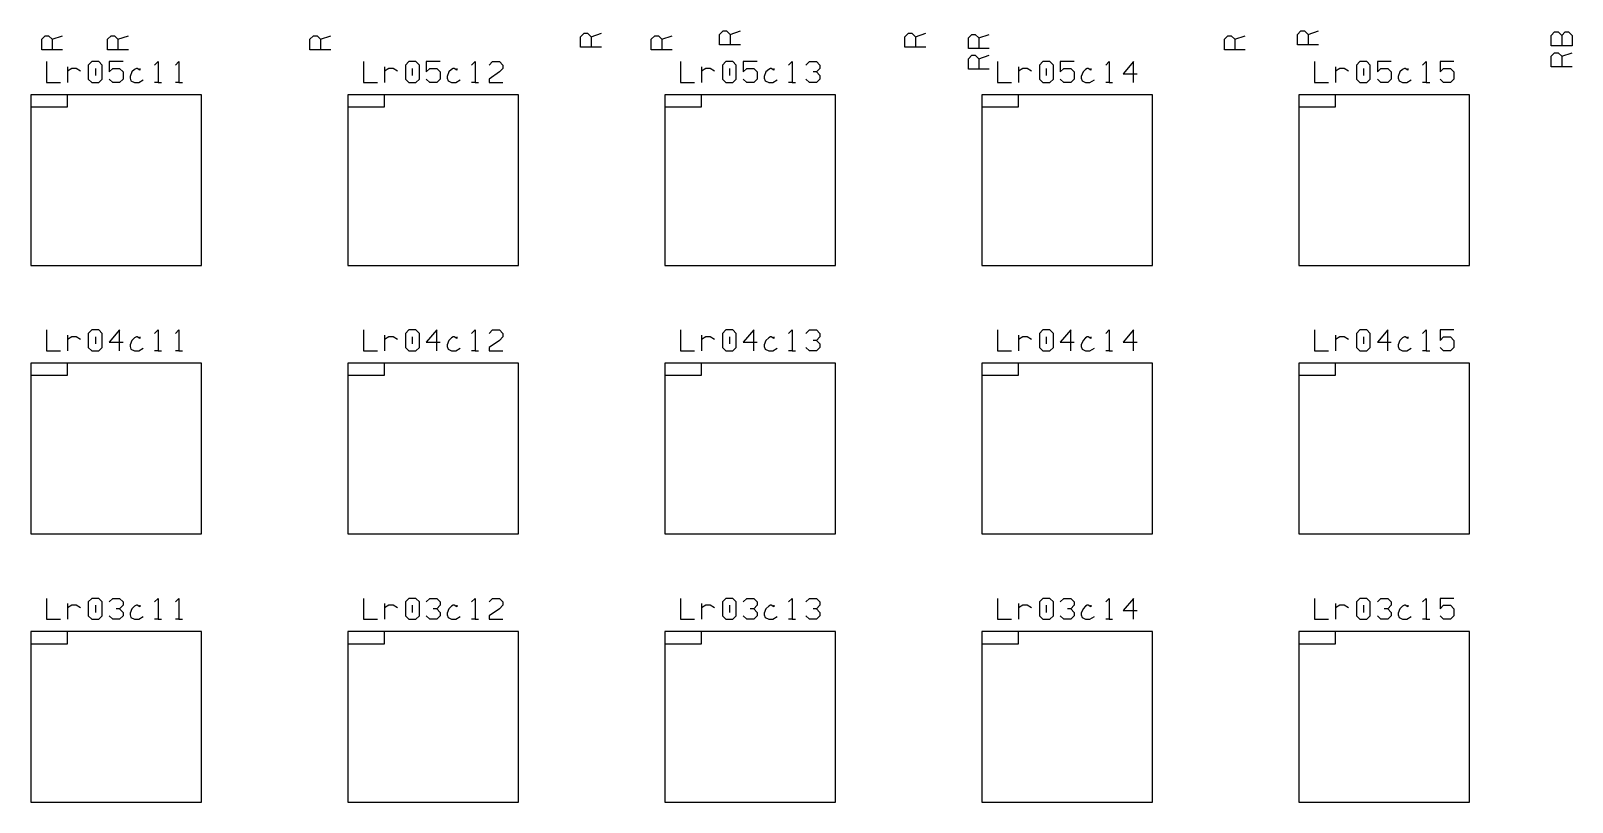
# Model space of a CAD drawing. Extents: x 0.09 to 4.46, y 0.02 to 2.61.
# Drawn here: x 3.207 to 4.451, y 1.329 to 1.951 of the extents above; entities that cross this region are included whole.
import ezdxf

# ---------------------------------------------------------------- set-up
doc = ezdxf.new("R2010")
doc.units = 0
doc.layers.get('0').update_dxf_attribs({"linetype": 'CONTINUOUS'})

msp = doc.modelspace()

# ---------------------------------------------------------------- linework, layer by layer
at = {"color": 0}
for p, q in [((3.21544, 1.94428), (3.21821, 1.9471)), ((3.21544, 1.93582), (3.21544, 1.94428)), ((3.21821, 1.9471), (3.22097, 1.9471)), ((3.22097, 1.9471), (3.2239, 1.94428)), ((3.2239, 1.94428), (3.23221, 1.9471)), ((3.2239, 1.94428), (3.2239, 1.93582)), ((3.26861, 1.94428), (3.27138, 1.9471)), ((3.26861, 1.93582), (3.26861, 1.94428)), ((3.27138, 1.9471), (3.27414, 1.9471)), ((3.27414, 1.9471), (3.27696, 1.94428)), ((3.27696, 1.94428), (3.28543, 1.9471)), ((3.27696, 1.94428), (3.27696, 1.93582)), ((3.43197, 1.94428), (3.43474, 1.9471)), ((3.43197, 1.93582), (3.43197, 1.94428)), ((3.43474, 1.9471), (3.43767, 1.9471)), ((3.43767, 1.9471), (3.44043, 1.94428)), ((3.44043, 1.94428), (3.44874, 1.9471)), ((3.44043, 1.94428), (3.44043, 1.93582)), ((3.65039, 1.94624), (3.65321, 1.94917)), ((3.65039, 1.93793), (3.65039, 1.94624)), ((3.65321, 1.94917), (3.65608, 1.94917)), ((3.65608, 1.94917), (3.6589, 1.94624)), ((3.6589, 1.94624), (3.66737, 1.94917)), ((3.6589, 1.94624), (3.6589, 1.93793)), ((3.70751, 1.94428), (3.71039, 1.9471)), ((3.70751, 1.93582), (3.70751, 1.94428)), ((3.71039, 1.9471), (3.71322, 1.9471)), ((3.71322, 1.9471), (3.71599, 1.94428)), ((3.71599, 1.94428), (3.72444, 1.9471)), ((3.71599, 1.94428), (3.71599, 1.93582)), ((3.76264, 1.94819), (3.7654, 1.95111)), ((3.76264, 1.93989), (3.76264, 1.94819)), ((3.7654, 1.95111), (3.76833, 1.95111)), ((3.76833, 1.95111), (3.77111, 1.94819)), ((3.77111, 1.94819), (3.77957, 1.95111)), ((3.77111, 1.94819), (3.77111, 1.93989)), ((3.91222, 1.94624), (3.91515, 1.94917)), ((3.91222, 1.93793), (3.91222, 1.94624)), ((3.91515, 1.94917), (3.91792, 1.94917)), ((3.91792, 1.94917), (3.92068, 1.94624)), ((3.92068, 1.94624), (3.92914, 1.94917)), ((3.92068, 1.94624), (3.92068, 1.93793)), ((3.96349, 1.94542), (3.96625, 1.94819)), ((3.96349, 1.93696), (3.96349, 1.94542)), ((3.96625, 1.94819), (3.96903, 1.94819)), ((3.96903, 1.94819), (3.97194, 1.94542)), ((3.97194, 1.94542), (3.98025, 1.94819)), ((3.97194, 1.94542), (3.97194, 1.93696)), ((4.17014, 1.94428), (4.1729, 1.9471)), ((4.17014, 1.93582), (4.17014, 1.94428)), ((4.1729, 1.9471), (4.17567, 1.9471)), ((4.17567, 1.9471), (4.1786, 1.94428)), ((4.1786, 1.94428), (4.18696, 1.9471)), ((4.1786, 1.94428), (4.1786, 1.93582)), ((4.22917, 1.94819), (4.23193, 1.95111)), ((4.22917, 1.93989), (4.22917, 1.94819)), ((4.23193, 1.95111), (4.23486, 1.95111)), ((4.23486, 1.95111), (4.23763, 1.94819)), ((4.23763, 1.94819), (4.2461, 1.95111)), ((4.23763, 1.94819), (4.23763, 1.93989)), ((4.43386, 1.94737), (4.43668, 1.95031)), ((4.43386, 1.93901), (4.43386, 1.94737)), ((4.43668, 1.95031), (4.43956, 1.95031)), ((4.43956, 1.95031), (4.44239, 1.94737)), ((4.44239, 1.94737), (4.44515, 1.95031)), ((4.44239, 1.94737), (4.44239, 1.93901)), ((4.44515, 1.95031), (4.44792, 1.95031)), ((4.44792, 1.95031), (4.45085, 1.94737)), ((4.45085, 1.94737), (4.45085, 1.93901)), ((3.23221, 1.93582), (3.21544, 1.93582)), ((3.28543, 1.93582), (3.26861, 1.93582)), ((3.44874, 1.93582), (3.43197, 1.93582)), ((3.66737, 1.93793), (3.65039, 1.93793)), ((3.72444, 1.93582), (3.70751, 1.93582)), ((3.77957, 1.93989), (3.76264, 1.93989)), ((3.92914, 1.93793), (3.91222, 1.93793)), ((3.98025, 1.93696), (3.96349, 1.93696)), ((3.96349, 1.9286), (3.96625, 1.93138)), ((3.96349, 1.92014), (3.96349, 1.9286)), ((3.96625, 1.93138), (3.96903, 1.93138)), ((3.96903, 1.93138), (3.97194, 1.9286)), ((3.97194, 1.9286), (3.98025, 1.93138)), ((3.97194, 1.9286), (3.97194, 1.92014)), ((4.18696, 1.93582), (4.17014, 1.93582)), ((4.2461, 1.93989), (4.22917, 1.93989)), ((4.45085, 1.93901), (4.43386, 1.93901)), ((4.43386, 1.93056), (4.43668, 1.93332)), ((4.43386, 1.9221), (4.43386, 1.93056)), ((4.43668, 1.93332), (4.43956, 1.93332)), ((4.43956, 1.93332), (4.44239, 1.93056)), ((4.44239, 1.93056), (4.45085, 1.93332)), ((4.44239, 1.93056), (4.44239, 1.9221)), ((3.21929, 1.92638), (3.21929, 1.90944)), ((3.23628, 1.9221), (3.23628, 1.90944)), ((3.23975, 1.92068), (3.23628, 1.91863)), ((3.24322, 1.92068), (3.23975, 1.92068)), ((3.24681, 1.91863), (3.24322, 1.92068)), ((3.25597, 1.92638), (3.25304, 1.92344)), ((3.25304, 1.92344), (3.25304, 1.91222)), ((3.2615, 1.92638), (3.25597, 1.92638)), ((3.25874, 1.92068), (3.25874, 1.91515)), ((3.26432, 1.92344), (3.2615, 1.92638)), ((3.26432, 1.91222), (3.26432, 1.92344)), ((3.28125, 1.92638), (3.27001, 1.92638)), ((3.27001, 1.92638), (3.27001, 1.91792)), ((3.27001, 1.91792), (3.27279, 1.92068)), ((3.27279, 1.92068), (3.27832, 1.92068)), ((3.27832, 1.92068), (3.28125, 1.91792)), ((3.28125, 1.91792), (3.28125, 1.91222)), ((3.28819, 1.91792), (3.28678, 1.91428)), ((3.29042, 1.91997), (3.28819, 1.91792)), ((3.29183, 1.92068), (3.29042, 1.91997)), ((3.29249, 1.92068), (3.29183, 1.92068)), ((3.2946, 1.91932), (3.29249, 1.92068)), ((3.2946, 1.92068), (3.2946, 1.91932)), ((3.30653, 1.92344), (3.30931, 1.92638)), ((3.30931, 1.92638), (3.30931, 1.90944)), ((3.32335, 1.92344), (3.32622, 1.92638)), ((3.32622, 1.92638), (3.32622, 1.90944)), ((3.47526, 1.92638), (3.47526, 1.90944)), ((3.49208, 1.9221), (3.49208, 1.90944)), ((3.49571, 1.92068), (3.49208, 1.91863)), ((3.49918, 1.92068), (3.49571, 1.92068)), ((3.50265, 1.91863), (3.49918, 1.92068)), ((3.51183, 1.92638), (3.509, 1.92344)), ((3.509, 1.92344), (3.509, 1.91222)), ((3.51753, 1.92638), (3.51183, 1.92638)), ((3.5146, 1.92068), (3.5146, 1.91515)), ((3.52029, 1.92344), (3.51753, 1.92638)), ((3.52029, 1.91222), (3.52029, 1.92344)), ((3.53711, 1.92638), (3.52582, 1.92638)), ((3.52582, 1.92638), (3.52582, 1.91792)), ((3.52582, 1.91792), (3.52875, 1.92068)), ((3.52875, 1.92068), (3.53429, 1.92068)), ((3.53429, 1.92068), (3.53711, 1.91792)), ((3.53711, 1.91792), (3.53711, 1.91222)), ((3.54417, 1.91792), (3.54275, 1.91428)), ((3.54622, 1.91997), (3.54417, 1.91792)), ((3.54764, 1.92068), (3.54622, 1.91997)), ((3.54833, 1.92068), (3.54764, 1.92068)), ((3.5504, 1.91932), (3.54833, 1.92068)), ((3.5504, 1.92068), (3.5504, 1.91932)), ((3.56233, 1.92344), (3.56526, 1.92638)), ((3.56526, 1.92638), (3.56526, 1.90944)), ((3.57656, 1.92344), (3.57932, 1.92638)), ((3.58485, 1.91792), (3.57656, 1.91222)), ((3.57932, 1.92638), (3.58485, 1.92638)), ((3.58485, 1.92638), (3.58778, 1.92344)), ((3.58778, 1.92068), (3.58485, 1.91792)), ((3.58778, 1.92344), (3.58778, 1.92068)), ((3.73112, 1.92638), (3.73112, 1.90944)), ((3.74804, 1.9221), (3.74804, 1.90944)), ((3.75151, 1.92068), (3.74804, 1.91863)), ((3.75499, 1.92068), (3.75151, 1.92068)), ((3.75863, 1.91863), (3.75499, 1.92068)), ((3.76779, 1.92638), (3.76486, 1.92344)), ((3.76486, 1.92344), (3.76486, 1.91222)), ((3.77333, 1.92638), (3.76779, 1.92638)), ((3.77056, 1.92068), (3.77056, 1.91515)), ((3.7761, 1.92344), (3.77333, 1.92638)), ((3.7761, 1.91222), (3.7761, 1.92344)), ((3.79308, 1.92638), (3.78179, 1.92638)), ((3.78179, 1.92638), (3.78179, 1.91792)), ((3.78179, 1.91792), (3.78456, 1.92068)), ((3.78456, 1.92068), (3.79025, 1.92068)), ((3.79025, 1.92068), (3.79308, 1.91792)), ((3.79308, 1.91792), (3.79308, 1.91222)), ((3.80003, 1.91792), (3.79861, 1.91428)), ((3.80225, 1.91997), (3.80003, 1.91792)), ((3.8036, 1.92068), (3.80225, 1.91997)), ((3.80431, 1.92068), (3.8036, 1.92068)), ((3.80637, 1.91932), (3.80431, 1.92068)), ((3.80637, 1.92068), (3.80637, 1.91932)), ((3.81836, 1.92344), (3.82113, 1.92638)), ((3.82113, 1.92638), (3.82113, 1.90944)), ((3.83236, 1.92344), (3.83512, 1.92638)), ((3.83512, 1.92638), (3.84082, 1.92638)), ((3.84082, 1.91792), (3.83806, 1.91792)), ((3.84082, 1.92638), (3.84358, 1.92344)), ((3.84358, 1.92068), (3.84082, 1.91792)), ((3.84082, 1.91792), (3.84358, 1.91515)), ((3.84358, 1.92344), (3.84358, 1.92068)), ((3.98025, 1.92014), (3.96349, 1.92014)), ((3.98708, 1.92638), (3.98708, 1.90944)), ((4.0039, 1.9221), (4.0039, 1.90944)), ((4.00749, 1.92068), (4.0039, 1.91863)), ((4.01096, 1.92068), (4.00749, 1.92068)), ((4.01443, 1.91863), (4.01096, 1.92068)), ((4.0236, 1.92638), (4.02083, 1.92344)), ((4.02083, 1.92344), (4.02083, 1.91222)), ((4.02929, 1.92638), (4.0236, 1.92638)), ((4.02636, 1.92068), (4.02636, 1.91515)), ((4.03207, 1.92344), (4.02929, 1.92638)), ((4.03207, 1.91222), (4.03207, 1.92344)), ((4.04889, 1.92638), (4.03765, 1.92638)), ((4.03765, 1.92638), (4.03765, 1.91792)), ((4.03765, 1.91792), (4.04058, 1.92068)), ((4.04058, 1.92068), (4.04611, 1.92068)), ((4.04611, 1.92068), (4.04889, 1.91792)), ((4.04889, 1.91792), (4.04889, 1.91222)), ((4.05599, 1.91792), (4.05458, 1.91428)), ((4.05806, 1.91997), (4.05599, 1.91792)), ((4.05946, 1.92068), (4.05806, 1.91997)), ((4.06011, 1.92068), (4.05946, 1.92068)), ((4.06222, 1.91932), (4.06011, 1.92068)), ((4.06222, 1.92068), (4.06222, 1.91932)), ((4.07433, 1.92344), (4.0771, 1.92638)), ((4.0771, 1.92638), (4.0771, 1.90944)), ((4.09679, 1.92638), (4.08832, 1.9165)), ((4.08832, 1.9165), (4.09961, 1.9165)), ((4.09679, 1.90944), (4.09679, 1.92638)), ((4.24289, 1.92638), (4.24289, 1.90944)), ((4.25988, 1.9221), (4.25988, 1.90944)), ((4.26335, 1.92068), (4.25988, 1.91863)), ((4.26682, 1.92068), (4.26335, 1.92068)), ((4.2704, 1.91863), (4.26682, 1.92068)), ((4.27957, 1.92638), (4.27669, 1.92344)), ((4.27669, 1.92344), (4.27669, 1.91222)), ((4.28515, 1.92638), (4.27957, 1.92638)), ((4.28233, 1.92068), (4.28233, 1.91515)), ((4.28792, 1.92344), (4.28515, 1.92638)), ((4.28792, 1.91222), (4.28792, 1.92344)), ((4.30485, 1.92638), (4.29362, 1.92638)), ((4.29362, 1.92638), (4.29362, 1.91792)), ((4.29362, 1.91792), (4.29639, 1.92068)), ((4.29639, 1.92068), (4.30208, 1.92068)), ((4.30208, 1.92068), (4.30485, 1.91792)), ((4.30485, 1.91792), (4.30485, 1.91222)), ((4.31179, 1.91792), (4.31044, 1.91428)), ((4.31401, 1.91997), (4.31179, 1.91792)), ((4.31543, 1.92068), (4.31401, 1.91997)), ((4.31614, 1.92068), (4.31543, 1.92068)), ((4.31819, 1.91932), (4.31614, 1.92068)), ((4.31819, 1.92068), (4.31819, 1.91932)), ((4.33014, 1.92344), (4.3329, 1.92638)), ((4.3329, 1.92638), (4.3329, 1.90944)), ((4.35542, 1.92638), (4.34418, 1.92638)), ((4.34418, 1.92638), (4.34418, 1.91792)), ((4.34418, 1.91792), (4.34706, 1.92068)), ((4.34706, 1.92068), (4.35265, 1.92068)), ((4.35265, 1.92068), (4.35542, 1.91792)), ((4.35542, 1.91792), (4.35542, 1.91222)), ((4.45085, 1.9221), (4.43386, 1.9221)), ((3.21929, 1.90944), (3.23058, 1.90944)), ((3.25304, 1.91222), (3.25597, 1.90944)), ((3.25597, 1.90944), (3.2615, 1.90944)), ((3.2615, 1.90944), (3.26432, 1.91222)), ((3.27279, 1.90944), (3.27001, 1.91222)), ((3.27832, 1.90944), (3.27279, 1.90944)), ((3.28125, 1.91222), (3.27832, 1.90944)), ((3.28678, 1.91428), (3.28678, 1.91292)), ((3.28678, 1.91292), (3.28749, 1.91081)), ((3.28749, 1.91081), (3.29042, 1.90944)), ((3.29042, 1.90944), (3.29389, 1.90944)), ((3.29389, 1.90944), (3.29736, 1.91151)), ((3.30931, 1.90944), (3.30653, 1.90944)), ((3.30931, 1.90944), (3.31207, 1.90944)), ((3.32622, 1.90944), (3.32335, 1.90944)), ((3.32622, 1.90944), (3.32904, 1.90944)), ((3.47526, 1.90944), (3.48654, 1.90944)), ((3.509, 1.91222), (3.51183, 1.90944)), ((3.51183, 1.90944), (3.51753, 1.90944)), ((3.51753, 1.90944), (3.52029, 1.91222)), ((3.52875, 1.90944), (3.52582, 1.91222)), ((3.53429, 1.90944), (3.52875, 1.90944)), ((3.53711, 1.91222), (3.53429, 1.90944)), ((3.54275, 1.91428), (3.54275, 1.91292)), ((3.54275, 1.91292), (3.54346, 1.91081)), ((3.54346, 1.91081), (3.54622, 1.90944)), ((3.54622, 1.90944), (3.54969, 1.90944)), ((3.54969, 1.90944), (3.55333, 1.91151)), ((3.56526, 1.90944), (3.56233, 1.90944)), ((3.56526, 1.90944), (3.56803, 1.90944)), ((3.57656, 1.91222), (3.57656, 1.90944)), ((3.57656, 1.90944), (3.58778, 1.90944)), ((3.73112, 1.90944), (3.74235, 1.90944)), ((3.76486, 1.91222), (3.76779, 1.90944)), ((3.76779, 1.90944), (3.77333, 1.90944)), ((3.77333, 1.90944), (3.7761, 1.91222)), ((3.78456, 1.90944), (3.78179, 1.91222)), ((3.79025, 1.90944), (3.78456, 1.90944)), ((3.79308, 1.91222), (3.79025, 1.90944)), ((3.79861, 1.91428), (3.79861, 1.91292)), ((3.79861, 1.91292), (3.79932, 1.91081)), ((3.79932, 1.91081), (3.80225, 1.90944)), ((3.80225, 1.90944), (3.80572, 1.90944)), ((3.80572, 1.90944), (3.80919, 1.91151)), ((3.82113, 1.90944), (3.81836, 1.90944)), ((3.82113, 1.90944), (3.824, 1.90944)), ((3.83512, 1.90944), (3.83236, 1.91222)), ((3.84082, 1.90944), (3.83512, 1.90944)), ((3.84358, 1.91222), (3.84082, 1.90944)), ((3.84358, 1.91515), (3.84358, 1.91222)), ((3.98708, 1.90944), (3.99832, 1.90944)), ((4.02083, 1.91222), (4.0236, 1.90944)), ((4.0236, 1.90944), (4.02929, 1.90944)), ((4.02929, 1.90944), (4.03207, 1.91222)), ((4.04058, 1.90944), (4.03765, 1.91222)), ((4.04611, 1.90944), (4.04058, 1.90944)), ((4.04889, 1.91222), (4.04611, 1.90944)), ((4.05458, 1.91428), (4.05458, 1.91292)), ((4.05458, 1.91292), (4.05528, 1.91081)), ((4.05528, 1.91081), (4.05806, 1.90944)), ((4.05806, 1.90944), (4.06153, 1.90944)), ((4.06153, 1.90944), (4.06515, 1.91151)), ((4.0771, 1.90944), (4.07433, 1.90944)), ((4.0771, 1.90944), (4.07986, 1.90944)), ((4.24289, 1.90944), (4.25418, 1.90944)), ((4.27669, 1.91222), (4.27957, 1.90944)), ((4.27957, 1.90944), (4.28515, 1.90944)), ((4.28515, 1.90944), (4.28792, 1.91222)), ((4.29639, 1.90944), (4.29362, 1.91222)), ((4.30208, 1.90944), (4.29639, 1.90944)), ((4.30485, 1.91222), (4.30208, 1.90944)), ((4.31044, 1.91428), (4.31044, 1.91292)), ((4.31044, 1.91292), (4.31108, 1.91081)), ((4.31108, 1.91081), (4.31401, 1.90944)), ((4.31401, 1.90944), (4.31749, 1.90944)), ((4.31749, 1.90944), (4.32096, 1.91151)), ((4.3329, 1.90944), (4.33014, 1.90944)), ((4.3329, 1.90944), (4.33583, 1.90944)), ((4.34706, 1.90944), (4.34418, 1.91222)), ((4.35265, 1.90944), (4.34706, 1.90944)), ((4.35542, 1.91222), (4.35265, 1.90944)), ((3.34446, 1.89958), (3.20665, 1.89958)), ((3.20665, 1.89958), (3.20665, 1.76183)), ((3.23628, 1.89958), (3.20665, 1.89958)), ((3.20665, 1.89958), (3.20665, 1.88971)), ((3.23628, 1.88971), (3.23628, 1.89958)), ((3.34446, 1.76183), (3.34446, 1.89958)), ((3.60042, 1.89958), (3.46263, 1.89958)), ((3.46263, 1.89958), (3.46263, 1.76183)), ((3.49208, 1.89958), (3.46263, 1.89958)), ((3.46263, 1.89958), (3.46263, 1.88971)), ((3.49208, 1.88971), (3.49208, 1.89958)), ((3.60042, 1.76183), (3.60042, 1.89958)), ((3.85622, 1.89958), (3.71847, 1.89958)), ((3.71847, 1.89958), (3.71847, 1.76183)), ((3.74804, 1.89958), (3.71847, 1.89958)), ((3.71847, 1.89958), (3.71847, 1.88971)), ((3.74804, 1.88971), (3.74804, 1.89958)), ((3.85622, 1.76183), (3.85622, 1.89958)), ((4.11219, 1.89958), (3.97444, 1.89958)), ((3.97444, 1.89958), (3.97444, 1.76183)), ((4.0039, 1.89958), (3.97444, 1.89958)), ((3.97444, 1.89958), (3.97444, 1.88971)), ((4.0039, 1.88971), (4.0039, 1.89958)), ((4.11219, 1.76183), (4.11219, 1.89958)), ((4.36806, 1.89958), (4.23025, 1.89958)), ((4.23025, 1.89958), (4.23025, 1.76183)), ((4.25988, 1.89958), (4.23025, 1.89958)), ((4.23025, 1.89958), (4.23025, 1.88971)), ((4.25988, 1.88971), (4.25988, 1.89958)), ((4.36806, 1.76183), (4.36806, 1.89958)), ((3.20665, 1.88971), (3.2214, 1.88971)), ((3.2214, 1.88971), (3.23628, 1.88971)), ((3.46263, 1.88971), (3.47738, 1.88971)), ((3.47738, 1.88971), (3.49208, 1.88971)), ((3.71847, 1.88971), (3.73335, 1.88971)), ((3.73335, 1.88971), (3.74804, 1.88971)), ((3.97444, 1.88971), (3.98915, 1.88971)), ((3.98915, 1.88971), (4.0039, 1.88971)), ((4.23025, 1.88971), (4.24511, 1.88971)), ((4.24511, 1.88971), (4.25988, 1.88971)), ((3.20665, 1.76183), (3.27556, 1.76183)), ((3.27556, 1.76183), (3.34446, 1.76183)), ((3.46263, 1.76183), (3.53153, 1.76183)), ((3.53153, 1.76183), (3.60042, 1.76183)), ((3.71847, 1.76183), (3.78738, 1.76183)), ((3.78738, 1.76183), (3.85622, 1.76183)), ((3.97444, 1.76183), (4.04335, 1.76183)), ((4.04335, 1.76183), (4.11219, 1.76183)), ((4.23025, 1.76183), (4.29915, 1.76183)), ((4.29915, 1.76183), (4.36806, 1.76183)), ((3.21929, 1.70975), (3.21929, 1.69293)), ((3.23628, 1.70557), (3.23628, 1.69293)), ((3.25597, 1.70975), (3.25304, 1.70692)), ((3.25304, 1.70692), (3.25304, 1.69569)), ((3.2615, 1.70975), (3.25597, 1.70975)), ((3.26432, 1.70692), (3.2615, 1.70975)), ((3.26432, 1.69569), (3.26432, 1.70692)), ((3.27832, 1.70975), (3.27001, 1.69997)), ((3.27832, 1.69293), (3.27832, 1.70975)), ((3.30653, 1.70692), (3.30931, 1.70975)), ((3.30931, 1.70975), (3.30931, 1.69293)), ((3.32335, 1.70692), (3.32622, 1.70975)), ((3.32622, 1.70975), (3.32622, 1.69293)), ((3.47526, 1.70975), (3.47526, 1.69293)), ((3.49208, 1.70557), (3.49208, 1.69293)), ((3.51183, 1.70975), (3.509, 1.70692)), ((3.509, 1.70692), (3.509, 1.69569)), ((3.51753, 1.70975), (3.51183, 1.70975)), ((3.52029, 1.70692), (3.51753, 1.70975)), ((3.52029, 1.69569), (3.52029, 1.70692)), ((3.53429, 1.70975), (3.52582, 1.69997)), ((3.53429, 1.69293), (3.53429, 1.70975)), ((3.56233, 1.70692), (3.56526, 1.70975)), ((3.56526, 1.70975), (3.56526, 1.69293)), ((3.57656, 1.70692), (3.57932, 1.70975)), ((3.57932, 1.70975), (3.58485, 1.70975)), ((3.58485, 1.70975), (3.58778, 1.70692)), ((3.58778, 1.70692), (3.58778, 1.70415)), ((3.73112, 1.70975), (3.73112, 1.69293)), ((3.74804, 1.70557), (3.74804, 1.69293)), ((3.76779, 1.70975), (3.76486, 1.70692)), ((3.76486, 1.70692), (3.76486, 1.69569)), ((3.77333, 1.70975), (3.76779, 1.70975)), ((3.7761, 1.70692), (3.77333, 1.70975)), ((3.7761, 1.69569), (3.7761, 1.70692)), ((3.79025, 1.70975), (3.78179, 1.69997)), ((3.79025, 1.69293), (3.79025, 1.70975)), ((3.81836, 1.70692), (3.82113, 1.70975)), ((3.82113, 1.70975), (3.82113, 1.69293)), ((3.83236, 1.70692), (3.83512, 1.70975)), ((3.83512, 1.70975), (3.84082, 1.70975)), ((3.84082, 1.70975), (3.84358, 1.70692)), ((3.84358, 1.70692), (3.84358, 1.70415)), ((3.98708, 1.70975), (3.98708, 1.69293)), ((4.0039, 1.70557), (4.0039, 1.69293)), ((4.0236, 1.70975), (4.02083, 1.70692)), ((4.02083, 1.70692), (4.02083, 1.69569)), ((4.02929, 1.70975), (4.0236, 1.70975)), ((4.03207, 1.70692), (4.02929, 1.70975)), ((4.03207, 1.69569), (4.03207, 1.70692)), ((4.04611, 1.70975), (4.03765, 1.69997)), ((4.04611, 1.69293), (4.04611, 1.70975)), ((4.07433, 1.70692), (4.0771, 1.70975)), ((4.0771, 1.70975), (4.0771, 1.69293)), ((4.09679, 1.70975), (4.08832, 1.69997)), ((4.09679, 1.69293), (4.09679, 1.70975)), ((4.24289, 1.70975), (4.24289, 1.69293)), ((4.25988, 1.70557), (4.25988, 1.69293)), ((4.27957, 1.70975), (4.27669, 1.70692)), ((4.27669, 1.70692), (4.27669, 1.69569)), ((4.28515, 1.70975), (4.27957, 1.70975)), ((4.28792, 1.70692), (4.28515, 1.70975)), ((4.28792, 1.69569), (4.28792, 1.70692)), ((4.30208, 1.70975), (4.29362, 1.69997)), ((4.30208, 1.69293), (4.30208, 1.70975)), ((4.33014, 1.70692), (4.3329, 1.70975)), ((4.3329, 1.70975), (4.3329, 1.69293)), ((4.35542, 1.70975), (4.34418, 1.70975)), ((4.34418, 1.70975), (4.34418, 1.70139)), ((3.21929, 1.69293), (3.23058, 1.69293)), ((3.23975, 1.70415), (3.23628, 1.7021)), ((3.24322, 1.70415), (3.23975, 1.70415)), ((3.24681, 1.7021), (3.24322, 1.70415)), ((3.25304, 1.69569), (3.25597, 1.69293)), ((3.25597, 1.69293), (3.2615, 1.69293)), ((3.25874, 1.70415), (3.25874, 1.69846)), ((3.2615, 1.69293), (3.26432, 1.69569)), ((3.27001, 1.69997), (3.28125, 1.69997)), ((3.28819, 1.70139), (3.28678, 1.69775)), ((3.28678, 1.69775), (3.28678, 1.6964)), ((3.28678, 1.6964), (3.28749, 1.69428)), ((3.28749, 1.69428), (3.29042, 1.69293)), ((3.29042, 1.70344), (3.28819, 1.70139)), ((3.29183, 1.70415), (3.29042, 1.70344)), ((3.29042, 1.69293), (3.29389, 1.69293)), ((3.29249, 1.70415), (3.29183, 1.70415)), ((3.2946, 1.70281), (3.29249, 1.70415)), ((3.29389, 1.69293), (3.29736, 1.69499)), ((3.2946, 1.70415), (3.2946, 1.70281)), ((3.30931, 1.69293), (3.30653, 1.69293)), ((3.30931, 1.69293), (3.31207, 1.69293)), ((3.32622, 1.69293), (3.32335, 1.69293)), ((3.32622, 1.69293), (3.32904, 1.69293)), ((3.47526, 1.69293), (3.48654, 1.69293)), ((3.49571, 1.70415), (3.49208, 1.7021)), ((3.49918, 1.70415), (3.49571, 1.70415)), ((3.50265, 1.7021), (3.49918, 1.70415)), ((3.509, 1.69569), (3.51183, 1.69293)), ((3.51183, 1.69293), (3.51753, 1.69293)), ((3.5146, 1.70415), (3.5146, 1.69846)), ((3.51753, 1.69293), (3.52029, 1.69569)), ((3.52582, 1.69997), (3.53711, 1.69997)), ((3.54417, 1.70139), (3.54275, 1.69775)), ((3.54275, 1.69775), (3.54275, 1.6964)), ((3.54275, 1.6964), (3.54346, 1.69428)), ((3.54346, 1.69428), (3.54622, 1.69293)), ((3.54622, 1.70344), (3.54417, 1.70139)), ((3.54764, 1.70415), (3.54622, 1.70344)), ((3.54622, 1.69293), (3.54969, 1.69293)), ((3.54833, 1.70415), (3.54764, 1.70415)), ((3.5504, 1.70281), (3.54833, 1.70415)), ((3.54969, 1.69293), (3.55333, 1.69499)), ((3.5504, 1.70415), (3.5504, 1.70281)), ((3.56526, 1.69293), (3.56233, 1.69293)), ((3.56526, 1.69293), (3.56803, 1.69293)), ((3.58485, 1.70139), (3.57656, 1.69569)), ((3.57656, 1.69569), (3.57656, 1.69293)), ((3.57656, 1.69293), (3.58778, 1.69293)), ((3.58778, 1.70415), (3.58485, 1.70139)), ((3.73112, 1.69293), (3.74235, 1.69293)), ((3.75151, 1.70415), (3.74804, 1.7021)), ((3.75499, 1.70415), (3.75151, 1.70415)), ((3.75863, 1.7021), (3.75499, 1.70415)), ((3.76486, 1.69569), (3.76779, 1.69293)), ((3.76779, 1.69293), (3.77333, 1.69293)), ((3.77056, 1.70415), (3.77056, 1.69846)), ((3.77333, 1.69293), (3.7761, 1.69569)), ((3.78179, 1.69997), (3.79308, 1.69997)), ((3.80003, 1.70139), (3.79861, 1.69775)), ((3.79861, 1.69775), (3.79861, 1.6964)), ((3.79861, 1.6964), (3.79932, 1.69428)), ((3.79932, 1.69428), (3.80225, 1.69293)), ((3.80225, 1.70344), (3.80003, 1.70139)), ((3.8036, 1.70415), (3.80225, 1.70344)), ((3.80225, 1.69293), (3.80572, 1.69293)), ((3.80431, 1.70415), (3.8036, 1.70415)), ((3.80637, 1.70281), (3.80431, 1.70415)), ((3.80572, 1.69293), (3.80919, 1.69499)), ((3.80637, 1.70415), (3.80637, 1.70281)), ((3.82113, 1.69293), (3.81836, 1.69293)), ((3.82113, 1.69293), (3.824, 1.69293)), ((3.83512, 1.69293), (3.83236, 1.69569)), ((3.84082, 1.69293), (3.83512, 1.69293)), ((3.84082, 1.70139), (3.83806, 1.70139)), ((3.84358, 1.70415), (3.84082, 1.70139)), ((3.84082, 1.70139), (3.84358, 1.69846)), ((3.84358, 1.69569), (3.84082, 1.69293)), ((3.84358, 1.69846), (3.84358, 1.69569)), ((3.98708, 1.69293), (3.99832, 1.69293)), ((4.00749, 1.70415), (4.0039, 1.7021)), ((4.01096, 1.70415), (4.00749, 1.70415)), ((4.01443, 1.7021), (4.01096, 1.70415)), ((4.02083, 1.69569), (4.0236, 1.69293)), ((4.0236, 1.69293), (4.02929, 1.69293)), ((4.02636, 1.70415), (4.02636, 1.69846)), ((4.02929, 1.69293), (4.03207, 1.69569)), ((4.03765, 1.69997), (4.04889, 1.69997)), ((4.05599, 1.70139), (4.05458, 1.69775)), ((4.05458, 1.69775), (4.05458, 1.6964)), ((4.05458, 1.6964), (4.05528, 1.69428)), ((4.05528, 1.69428), (4.05806, 1.69293)), ((4.05806, 1.70344), (4.05599, 1.70139)), ((4.05946, 1.70415), (4.05806, 1.70344)), ((4.05806, 1.69293), (4.06153, 1.69293)), ((4.06011, 1.70415), (4.05946, 1.70415)), ((4.06222, 1.70281), (4.06011, 1.70415)), ((4.06153, 1.69293), (4.06515, 1.69499)), ((4.06222, 1.70415), (4.06222, 1.70281)), ((4.0771, 1.69293), (4.07433, 1.69293)), ((4.0771, 1.69293), (4.07986, 1.69293)), ((4.08832, 1.69997), (4.09961, 1.69997)), ((4.24289, 1.69293), (4.25418, 1.69293)), ((4.26335, 1.70415), (4.25988, 1.7021)), ((4.26682, 1.70415), (4.26335, 1.70415)), ((4.2704, 1.7021), (4.26682, 1.70415)), ((4.27669, 1.69569), (4.27957, 1.69293)), ((4.27957, 1.69293), (4.28515, 1.69293)), ((4.28233, 1.70415), (4.28233, 1.69846)), ((4.28515, 1.69293), (4.28792, 1.69569)), ((4.29362, 1.69997), (4.30485, 1.69997)), ((4.31179, 1.70139), (4.31044, 1.69775)), ((4.31044, 1.69775), (4.31044, 1.6964)), ((4.31044, 1.6964), (4.31108, 1.69428)), ((4.31108, 1.69428), (4.31401, 1.69293)), ((4.31401, 1.70344), (4.31179, 1.70139)), ((4.31543, 1.70415), (4.31401, 1.70344)), ((4.31401, 1.69293), (4.31749, 1.69293)), ((4.31614, 1.70415), (4.31543, 1.70415)), ((4.31819, 1.70281), (4.31614, 1.70415)), ((4.31749, 1.69293), (4.32096, 1.69499)), ((4.31819, 1.70415), (4.31819, 1.70281)), ((4.3329, 1.69293), (4.33014, 1.69293)), ((4.3329, 1.69293), (4.33583, 1.69293)), ((4.34418, 1.70139), (4.34706, 1.70415)), ((4.34706, 1.69293), (4.34418, 1.69569)), ((4.34706, 1.70415), (4.35265, 1.70415)), ((4.35265, 1.69293), (4.34706, 1.69293)), ((4.35265, 1.70415), (4.35542, 1.70139)), ((4.35542, 1.69569), (4.35265, 1.69293)), ((4.35542, 1.70139), (4.35542, 1.69569)), ((3.34446, 1.68306), (3.20665, 1.68306)), ((3.20665, 1.68306), (3.20665, 1.54531)), ((3.23628, 1.68306), (3.20665, 1.68306)), ((3.20665, 1.68306), (3.20665, 1.67318)), ((3.23628, 1.67318), (3.23628, 1.68306)), ((3.34446, 1.54531), (3.34446, 1.68306)), ((3.60042, 1.68306), (3.46263, 1.68306)), ((3.46263, 1.68306), (3.46263, 1.54531)), ((3.49208, 1.68306), (3.46263, 1.68306)), ((3.46263, 1.68306), (3.46263, 1.67318)), ((3.49208, 1.67318), (3.49208, 1.68306)), ((3.60042, 1.54531), (3.60042, 1.68306)), ((3.85622, 1.68306), (3.71847, 1.68306)), ((3.71847, 1.68306), (3.71847, 1.54531)), ((3.74804, 1.68306), (3.71847, 1.68306)), ((3.71847, 1.68306), (3.71847, 1.67318)), ((3.74804, 1.67318), (3.74804, 1.68306)), ((3.85622, 1.54531), (3.85622, 1.68306)), ((4.11219, 1.68306), (3.97444, 1.68306)), ((3.97444, 1.68306), (3.97444, 1.54531)), ((4.0039, 1.68306), (3.97444, 1.68306)), ((3.97444, 1.68306), (3.97444, 1.67318)), ((4.0039, 1.67318), (4.0039, 1.68306)), ((4.11219, 1.54531), (4.11219, 1.68306)), ((4.36806, 1.68306), (4.23025, 1.68306)), ((4.23025, 1.68306), (4.23025, 1.54531)), ((4.25988, 1.68306), (4.23025, 1.68306)), ((4.23025, 1.68306), (4.23025, 1.67318)), ((4.25988, 1.67318), (4.25988, 1.68306)), ((4.36806, 1.54531), (4.36806, 1.68306)), ((3.20665, 1.67318), (3.2214, 1.67318)), ((3.2214, 1.67318), (3.23628, 1.67318)), ((3.46263, 1.67318), (3.47738, 1.67318)), ((3.47738, 1.67318), (3.49208, 1.67318)), ((3.71847, 1.67318), (3.73335, 1.67318)), ((3.73335, 1.67318), (3.74804, 1.67318)), ((3.97444, 1.67318), (3.98915, 1.67318)), ((3.98915, 1.67318), (4.0039, 1.67318)), ((4.23025, 1.67318), (4.24511, 1.67318)), ((4.24511, 1.67318), (4.25988, 1.67318)), ((3.20665, 1.54531), (3.27556, 1.54531)), ((3.27556, 1.54531), (3.34446, 1.54531)), ((3.46263, 1.54531), (3.53153, 1.54531)), ((3.53153, 1.54531), (3.60042, 1.54531)), ((3.71847, 1.54531), (3.78738, 1.54531)), ((3.78738, 1.54531), (3.85622, 1.54531)), ((3.97444, 1.54531), (4.04335, 1.54531)), ((4.04335, 1.54531), (4.11219, 1.54531)), ((4.23025, 1.54531), (4.29915, 1.54531)), ((4.29915, 1.54531), (4.36806, 1.54531)), ((3.21929, 1.49322), (3.21929, 1.4764)), ((3.25597, 1.49322), (3.25304, 1.4904)), ((3.2615, 1.49322), (3.25597, 1.49322)), ((3.26432, 1.4904), (3.2615, 1.49322)), ((3.27001, 1.4904), (3.27279, 1.49322)), ((3.27279, 1.49322), (3.27832, 1.49322)), ((3.27832, 1.49322), (3.28125, 1.4904)), ((3.30653, 1.4904), (3.30931, 1.49322)), ((3.30931, 1.49322), (3.30931, 1.4764)), ((3.32335, 1.4904), (3.32622, 1.49322)), ((3.32622, 1.49322), (3.32622, 1.4764)), ((3.47526, 1.49322), (3.47526, 1.4764)), ((3.51183, 1.49322), (3.509, 1.4904)), ((3.51753, 1.49322), (3.51183, 1.49322)), ((3.52029, 1.4904), (3.51753, 1.49322)), ((3.52582, 1.4904), (3.52875, 1.49322)), ((3.52875, 1.49322), (3.53429, 1.49322)), ((3.53429, 1.49322), (3.53711, 1.4904)), ((3.56233, 1.4904), (3.56526, 1.49322)), ((3.56526, 1.49322), (3.56526, 1.4764)), ((3.57656, 1.4904), (3.57932, 1.49322)), ((3.57932, 1.49322), (3.58485, 1.49322)), ((3.58485, 1.49322), (3.58778, 1.4904)), ((3.73112, 1.49322), (3.73112, 1.4764)), ((3.76779, 1.49322), (3.76486, 1.4904)), ((3.77333, 1.49322), (3.76779, 1.49322)), ((3.7761, 1.4904), (3.77333, 1.49322)), ((3.78179, 1.4904), (3.78456, 1.49322)), ((3.78456, 1.49322), (3.79025, 1.49322)), ((3.79025, 1.49322), (3.79308, 1.4904)), ((3.81836, 1.4904), (3.82113, 1.49322)), ((3.82113, 1.49322), (3.82113, 1.4764)), ((3.83236, 1.4904), (3.83512, 1.49322)), ((3.83512, 1.49322), (3.84082, 1.49322)), ((3.84082, 1.49322), (3.84358, 1.4904)), ((3.98708, 1.49322), (3.98708, 1.4764)), ((4.0236, 1.49322), (4.02083, 1.4904)), ((4.02929, 1.49322), (4.0236, 1.49322)), ((4.03207, 1.4904), (4.02929, 1.49322)), ((4.03765, 1.4904), (4.04058, 1.49322)), ((4.04058, 1.49322), (4.04611, 1.49322)), ((4.04611, 1.49322), (4.04889, 1.4904)), ((4.07433, 1.4904), (4.0771, 1.49322)), ((4.0771, 1.49322), (4.0771, 1.4764)), ((4.09679, 1.49322), (4.08832, 1.48346)), ((4.09679, 1.4764), (4.09679, 1.49322)), ((4.24289, 1.49322), (4.24289, 1.4764)), ((4.27957, 1.49322), (4.27669, 1.4904)), ((4.28515, 1.49322), (4.27957, 1.49322)), ((4.28792, 1.4904), (4.28515, 1.49322)), ((4.29362, 1.4904), (4.29639, 1.49322)), ((4.29639, 1.49322), (4.30208, 1.49322)), ((4.30208, 1.49322), (4.30485, 1.4904)), ((4.33014, 1.4904), (4.3329, 1.49322)), ((4.3329, 1.49322), (4.3329, 1.4764)), ((4.35542, 1.49322), (4.34418, 1.49322)), ((4.34418, 1.49322), (4.34418, 1.48486)), ((3.23628, 1.48904), (3.23628, 1.4764)), ((3.23975, 1.48763), (3.23628, 1.48557)), ((3.24322, 1.48763), (3.23975, 1.48763)), ((3.24681, 1.48557), (3.24322, 1.48763)), ((3.25304, 1.4904), (3.25304, 1.47917)), ((3.25874, 1.48763), (3.25874, 1.48193)), ((3.26432, 1.47917), (3.26432, 1.4904)), ((3.27832, 1.48486), (3.27556, 1.48486)), ((3.28125, 1.48763), (3.27832, 1.48486)), ((3.27832, 1.48486), (3.28125, 1.48193)), ((3.28125, 1.4904), (3.28125, 1.48763)), ((3.28125, 1.48193), (3.28125, 1.47917)), ((3.28819, 1.48486), (3.28678, 1.48122)), ((3.28678, 1.48122), (3.28678, 1.47988)), ((3.29042, 1.48693), (3.28819, 1.48486)), ((3.29183, 1.48763), (3.29042, 1.48693)), ((3.29249, 1.48763), (3.29183, 1.48763)), ((3.2946, 1.48628), (3.29249, 1.48763)), ((3.2946, 1.48763), (3.2946, 1.48628)), ((3.49208, 1.48904), (3.49208, 1.4764)), ((3.49571, 1.48763), (3.49208, 1.48557)), ((3.49918, 1.48763), (3.49571, 1.48763)), ((3.50265, 1.48557), (3.49918, 1.48763)), ((3.509, 1.4904), (3.509, 1.47917)), ((3.5146, 1.48763), (3.5146, 1.48193)), ((3.52029, 1.47917), (3.52029, 1.4904)), ((3.53429, 1.48486), (3.53153, 1.48486)), ((3.53711, 1.48763), (3.53429, 1.48486)), ((3.53429, 1.48486), (3.53711, 1.48193)), ((3.53711, 1.4904), (3.53711, 1.48763)), ((3.53711, 1.48193), (3.53711, 1.47917)), ((3.54417, 1.48486), (3.54275, 1.48122)), ((3.54275, 1.48122), (3.54275, 1.47988)), ((3.54622, 1.48693), (3.54417, 1.48486)), ((3.54764, 1.48763), (3.54622, 1.48693)), ((3.54833, 1.48763), (3.54764, 1.48763)), ((3.5504, 1.48628), (3.54833, 1.48763)), ((3.5504, 1.48763), (3.5504, 1.48628)), ((3.58485, 1.48486), (3.57656, 1.47917)), ((3.58778, 1.48763), (3.58485, 1.48486)), ((3.58778, 1.4904), (3.58778, 1.48763)), ((3.74804, 1.48904), (3.74804, 1.4764)), ((3.75151, 1.48763), (3.74804, 1.48557)), ((3.75499, 1.48763), (3.75151, 1.48763)), ((3.75863, 1.48557), (3.75499, 1.48763)), ((3.76486, 1.4904), (3.76486, 1.47917)), ((3.77056, 1.48763), (3.77056, 1.48193)), ((3.7761, 1.47917), (3.7761, 1.4904)), ((3.79025, 1.48486), (3.78738, 1.48486)), ((3.79308, 1.48763), (3.79025, 1.48486)), ((3.79025, 1.48486), (3.79308, 1.48193)), ((3.79308, 1.4904), (3.79308, 1.48763)), ((3.79308, 1.48193), (3.79308, 1.47917)), ((3.80003, 1.48486), (3.79861, 1.48122)), ((3.79861, 1.48122), (3.79861, 1.47988)), ((3.80225, 1.48693), (3.80003, 1.48486)), ((3.8036, 1.48763), (3.80225, 1.48693)), ((3.80431, 1.48763), (3.8036, 1.48763)), ((3.80637, 1.48628), (3.80431, 1.48763)), ((3.80637, 1.48763), (3.80637, 1.48628)), ((3.84082, 1.48486), (3.83806, 1.48486)), ((3.84358, 1.48763), (3.84082, 1.48486)), ((3.84082, 1.48486), (3.84358, 1.48193)), ((3.84358, 1.4904), (3.84358, 1.48763)), ((3.84358, 1.48193), (3.84358, 1.47917)), ((4.0039, 1.48904), (4.0039, 1.4764)), ((4.00749, 1.48763), (4.0039, 1.48557)), ((4.01096, 1.48763), (4.00749, 1.48763)), ((4.01443, 1.48557), (4.01096, 1.48763)), ((4.02083, 1.4904), (4.02083, 1.47917)), ((4.02636, 1.48763), (4.02636, 1.48193)), ((4.03207, 1.47917), (4.03207, 1.4904)), ((4.04611, 1.48486), (4.04335, 1.48486)), ((4.04889, 1.48763), (4.04611, 1.48486)), ((4.04611, 1.48486), (4.04889, 1.48193)), ((4.04889, 1.4904), (4.04889, 1.48763)), ((4.04889, 1.48193), (4.04889, 1.47917)), ((4.05599, 1.48486), (4.05458, 1.48122)), ((4.05458, 1.48122), (4.05458, 1.47988)), ((4.05806, 1.48693), (4.05599, 1.48486)), ((4.05946, 1.48763), (4.05806, 1.48693)), ((4.06011, 1.48763), (4.05946, 1.48763)), ((4.06222, 1.48628), (4.06011, 1.48763)), ((4.06222, 1.48763), (4.06222, 1.48628)), ((4.08832, 1.48346), (4.09961, 1.48346)), ((4.25988, 1.48904), (4.25988, 1.4764)), ((4.26335, 1.48763), (4.25988, 1.48557)), ((4.26682, 1.48763), (4.26335, 1.48763)), ((4.2704, 1.48557), (4.26682, 1.48763)), ((4.27669, 1.4904), (4.27669, 1.47917)), ((4.28233, 1.48763), (4.28233, 1.48193)), ((4.28792, 1.47917), (4.28792, 1.4904)), ((4.30208, 1.48486), (4.29915, 1.48486)), ((4.30485, 1.48763), (4.30208, 1.48486)), ((4.30208, 1.48486), (4.30485, 1.48193)), ((4.30485, 1.4904), (4.30485, 1.48763)), ((4.30485, 1.48193), (4.30485, 1.47917)), ((4.31179, 1.48486), (4.31044, 1.48122)), ((4.31044, 1.48122), (4.31044, 1.47988)), ((4.31401, 1.48693), (4.31179, 1.48486)), ((4.31543, 1.48763), (4.31401, 1.48693)), ((4.31614, 1.48763), (4.31543, 1.48763)), ((4.31819, 1.48628), (4.31614, 1.48763)), ((4.31819, 1.48763), (4.31819, 1.48628)), ((4.34418, 1.48486), (4.34706, 1.48763)), ((4.34706, 1.48763), (4.35265, 1.48763)), ((4.35265, 1.48763), (4.35542, 1.48486)), ((4.35542, 1.48486), (4.35542, 1.47917)), ((3.21929, 1.4764), (3.23058, 1.4764)), ((3.25304, 1.47917), (3.25597, 1.4764)), ((3.25597, 1.4764), (3.2615, 1.4764)), ((3.2615, 1.4764), (3.26432, 1.47917)), ((3.27279, 1.4764), (3.27001, 1.47917)), ((3.27832, 1.4764), (3.27279, 1.4764)), ((3.28125, 1.47917), (3.27832, 1.4764)), ((3.28678, 1.47988), (3.28749, 1.47775)), ((3.28749, 1.47775), (3.29042, 1.4764)), ((3.29042, 1.4764), (3.29389, 1.4764)), ((3.29389, 1.4764), (3.29736, 1.47846)), ((3.30931, 1.4764), (3.30653, 1.4764)), ((3.30931, 1.4764), (3.31207, 1.4764)), ((3.32622, 1.4764), (3.32335, 1.4764)), ((3.32622, 1.4764), (3.32904, 1.4764)), ((3.47526, 1.4764), (3.48654, 1.4764)), ((3.509, 1.47917), (3.51183, 1.4764)), ((3.51183, 1.4764), (3.51753, 1.4764)), ((3.51753, 1.4764), (3.52029, 1.47917)), ((3.52875, 1.4764), (3.52582, 1.47917)), ((3.53429, 1.4764), (3.52875, 1.4764)), ((3.53711, 1.47917), (3.53429, 1.4764)), ((3.54275, 1.47988), (3.54346, 1.47775)), ((3.54346, 1.47775), (3.54622, 1.4764)), ((3.54622, 1.4764), (3.54969, 1.4764)), ((3.54969, 1.4764), (3.55333, 1.47846)), ((3.56526, 1.4764), (3.56233, 1.4764)), ((3.56526, 1.4764), (3.56803, 1.4764)), ((3.57656, 1.47917), (3.57656, 1.4764)), ((3.57656, 1.4764), (3.58778, 1.4764)), ((3.73112, 1.4764), (3.74235, 1.4764)), ((3.76486, 1.47917), (3.76779, 1.4764)), ((3.76779, 1.4764), (3.77333, 1.4764)), ((3.77333, 1.4764), (3.7761, 1.47917)), ((3.78456, 1.4764), (3.78179, 1.47917)), ((3.79025, 1.4764), (3.78456, 1.4764)), ((3.79308, 1.47917), (3.79025, 1.4764)), ((3.79861, 1.47988), (3.79932, 1.47775)), ((3.79932, 1.47775), (3.80225, 1.4764)), ((3.80225, 1.4764), (3.80572, 1.4764)), ((3.80572, 1.4764), (3.80919, 1.47846)), ((3.82113, 1.4764), (3.81836, 1.4764)), ((3.82113, 1.4764), (3.824, 1.4764)), ((3.83512, 1.4764), (3.83236, 1.47917)), ((3.84082, 1.4764), (3.83512, 1.4764)), ((3.84358, 1.47917), (3.84082, 1.4764)), ((3.98708, 1.4764), (3.99832, 1.4764)), ((4.02083, 1.47917), (4.0236, 1.4764)), ((4.0236, 1.4764), (4.02929, 1.4764)), ((4.02929, 1.4764), (4.03207, 1.47917)), ((4.04058, 1.4764), (4.03765, 1.47917)), ((4.04611, 1.4764), (4.04058, 1.4764)), ((4.04889, 1.47917), (4.04611, 1.4764)), ((4.05458, 1.47988), (4.05528, 1.47775)), ((4.05528, 1.47775), (4.05806, 1.4764)), ((4.05806, 1.4764), (4.06153, 1.4764)), ((4.06153, 1.4764), (4.06515, 1.47846)), ((4.0771, 1.4764), (4.07433, 1.4764)), ((4.0771, 1.4764), (4.07986, 1.4764)), ((4.24289, 1.4764), (4.25418, 1.4764)), ((4.27669, 1.47917), (4.27957, 1.4764)), ((4.27957, 1.4764), (4.28515, 1.4764)), ((4.28515, 1.4764), (4.28792, 1.47917)), ((4.29639, 1.4764), (4.29362, 1.47917)), ((4.30208, 1.4764), (4.29639, 1.4764)), ((4.30485, 1.47917), (4.30208, 1.4764)), ((4.31044, 1.47988), (4.31108, 1.47775)), ((4.31108, 1.47775), (4.31401, 1.4764)), ((4.31401, 1.4764), (4.31749, 1.4764)), ((4.31749, 1.4764), (4.32096, 1.47846)), ((4.3329, 1.4764), (4.33014, 1.4764)), ((4.3329, 1.4764), (4.33583, 1.4764)), ((4.34706, 1.4764), (4.34418, 1.47917)), ((4.35265, 1.4764), (4.34706, 1.4764)), ((4.35542, 1.47917), (4.35265, 1.4764)), ((3.34446, 1.46653), (3.20665, 1.46653)), ((3.20665, 1.46653), (3.20665, 1.32878)), ((3.23628, 1.46653), (3.20665, 1.46653)), ((3.20665, 1.46653), (3.20665, 1.45665)), ((3.20665, 1.45665), (3.2214, 1.45665)), ((3.2214, 1.45665), (3.23628, 1.45665)), ((3.23628, 1.45665), (3.23628, 1.46653)), ((3.34446, 1.32878), (3.34446, 1.46653)), ((3.60042, 1.46653), (3.46263, 1.46653)), ((3.46263, 1.46653), (3.46263, 1.32878)), ((3.49208, 1.46653), (3.46263, 1.46653)), ((3.46263, 1.46653), (3.46263, 1.45665)), ((3.46263, 1.45665), (3.47738, 1.45665)), ((3.47738, 1.45665), (3.49208, 1.45665)), ((3.49208, 1.45665), (3.49208, 1.46653)), ((3.60042, 1.32878), (3.60042, 1.46653)), ((3.85622, 1.46653), (3.71847, 1.46653)), ((3.71847, 1.46653), (3.71847, 1.32878)), ((3.74804, 1.46653), (3.71847, 1.46653)), ((3.71847, 1.46653), (3.71847, 1.45665)), ((3.71847, 1.45665), (3.73335, 1.45665)), ((3.73335, 1.45665), (3.74804, 1.45665)), ((3.74804, 1.45665), (3.74804, 1.46653)), ((3.85622, 1.32878), (3.85622, 1.46653)), ((4.11219, 1.46653), (3.97444, 1.46653)), ((3.97444, 1.46653), (3.97444, 1.32878)), ((4.0039, 1.46653), (3.97444, 1.46653)), ((3.97444, 1.46653), (3.97444, 1.45665)), ((3.97444, 1.45665), (3.98915, 1.45665)), ((3.98915, 1.45665), (4.0039, 1.45665)), ((4.0039, 1.45665), (4.0039, 1.46653)), ((4.11219, 1.32878), (4.11219, 1.46653)), ((4.36806, 1.46653), (4.23025, 1.46653)), ((4.23025, 1.46653), (4.23025, 1.32878)), ((4.25988, 1.46653), (4.23025, 1.46653)), ((4.23025, 1.46653), (4.23025, 1.45665)), ((4.23025, 1.45665), (4.24511, 1.45665)), ((4.24511, 1.45665), (4.25988, 1.45665)), ((4.25988, 1.45665), (4.25988, 1.46653)), ((4.36806, 1.32878), (4.36806, 1.46653)), ((3.20665, 1.32878), (3.27556, 1.32878)), ((3.27556, 1.32878), (3.34446, 1.32878)), ((3.46263, 1.32878), (3.53153, 1.32878)), ((3.53153, 1.32878), (3.60042, 1.32878)), ((3.71847, 1.32878), (3.78738, 1.32878)), ((3.78738, 1.32878), (3.85622, 1.32878)), ((3.97444, 1.32878), (4.04335, 1.32878)), ((4.04335, 1.32878), (4.11219, 1.32878)), ((4.23025, 1.32878), (4.29915, 1.32878)), ((4.29915, 1.32878), (4.36806, 1.32878))]:
    msp.add_line(p, q, dxfattribs=at)

doc.saveas('drawing.dxf')
